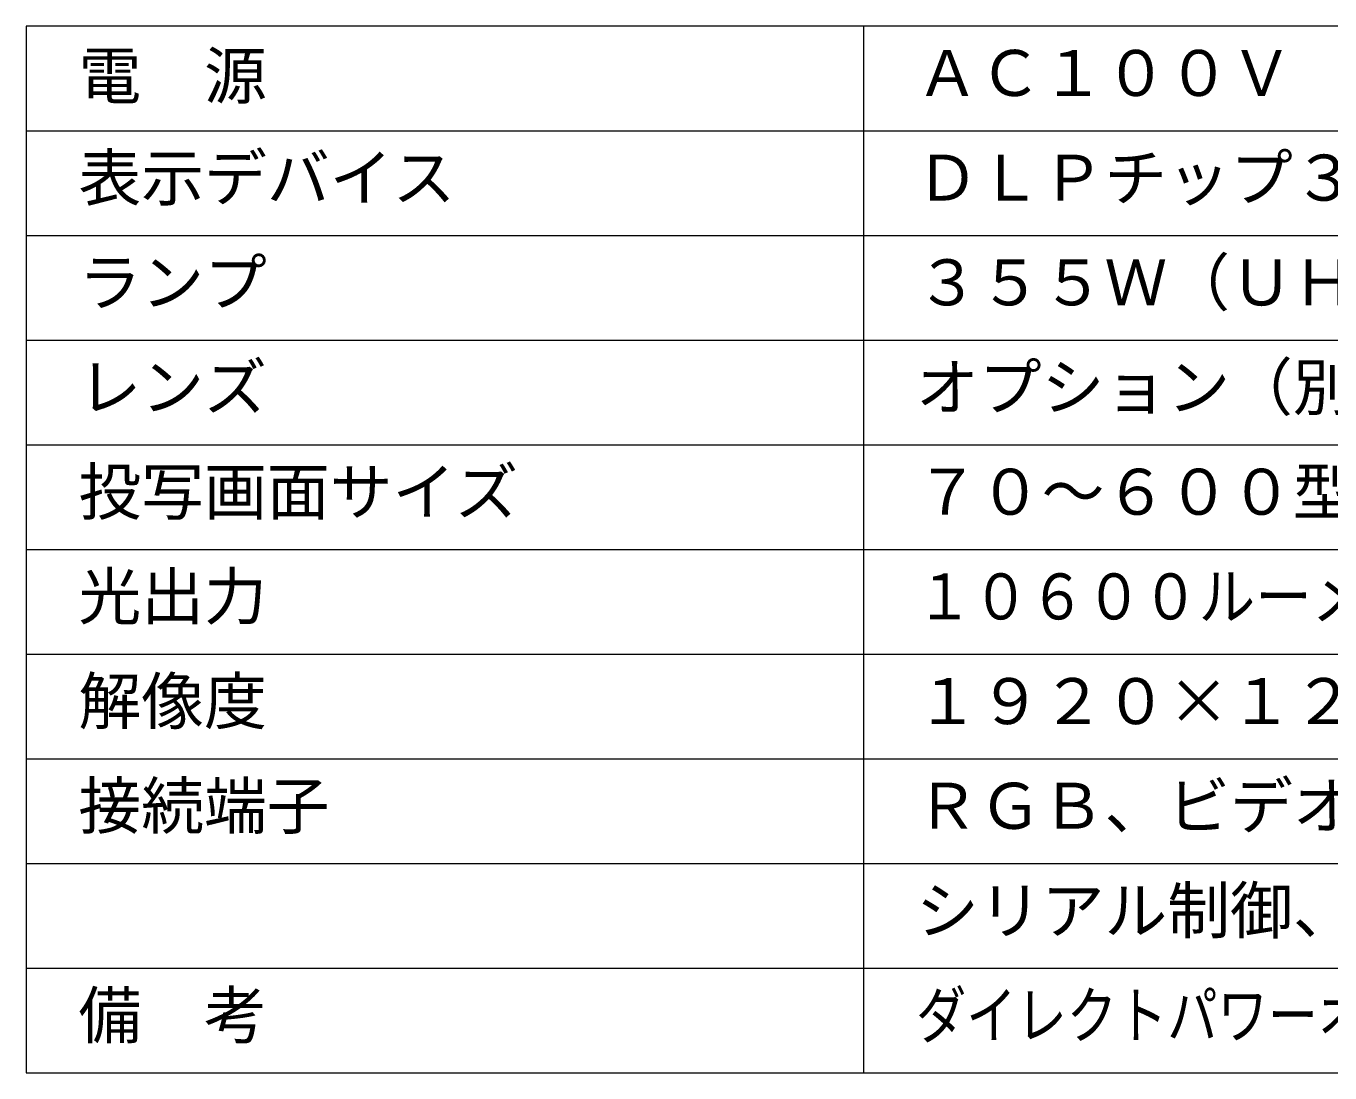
# Model space of a CAD drawing. Units: millimetres, scale not verified. Extents: x -62 to 63, y -57 to 57.
# Drawn here: x -62.5 to -0.2, y -56.6 to -6.6 of the extents above; entities that cross this region are included whole.
import ezdxf
from ezdxf.enums import TextEntityAlignment as Align

# ---------------------------------------------------------------- set-up
doc = ezdxf.new("R2010")
doc.units = ezdxf.units.MM
doc.header["$LTSCALE"] = 0.125
doc.layers.add('0-2_WAKU', color=1, linetype='Continuous', lineweight=18)
doc.layers.add('0-3_MOJI1', color=7, linetype='Continuous')
doc.styles.add('ＭＳ ゴシック', font='')
doc.styles.get('ＭＳ ゴシック').set_extended_font_data('MS Gothic')

msp = doc.modelspace()

# ---------------------------------------------------------------- linework, layer by layer
at = {"layer": '0-2_WAKU', "color": 4}
for p, q in [((-62.4887, -6.5549), (-62.4887, -56.5549)), ((62.5113, -6.5549), (-62.4887, -6.5549)), ((-22.4887, -56.5549), (-22.4887, -6.5549)), ((-62.4887, -56.5549), (62.5113, -56.5549))]:
    msp.add_line(p, q, dxfattribs=at)
at = {"layer": '0-2_WAKU'}
for p, q in [((-62.4887, -11.5549), (62.5113, -11.5549)), ((-62.4887, -16.5549), (62.5113, -16.5549)), ((-62.4887, -21.5549), (62.5113, -21.5549)), ((-62.4887, -26.5549), (62.5113, -26.5549)), ((-62.4887, -31.5549), (62.5113, -31.5549)), ((-62.4887, -36.5549), (62.5113, -36.5549)), ((-62.4887, -41.5549), (62.5113, -41.5549)), ((-62.4887, -46.5549), (62.5113, -46.5549)), ((-62.4887, -51.5549), (62.5113, -51.5549))]:
    msp.add_line(p, q, dxfattribs=at)

# ---------------------------------------------------------------- texts
at = {"layer": '0-3_MOJI1', "style": 'ＭＳ ゴシック'}
for s, p in [('ＡＣ１００Ｖ\u3000５０／６０Ｈｚ', (-19.9887, -10.5549)), ('電\u3000源', (-59.9887, -10.6868)), ('表示デバイス', (-59.9887, -15.5549)), ('ＤＬＰチップ３枚\u3000ＤＬＰ方式', (-19.9887, -15.5549)), ('ランプ', (-59.9887, -20.5549)), ('３５５Ｗ（ＵＨＭランプ\u3000２灯式）\u3000', (-19.9887, -20.5549)), ('レンズ', (-59.9887, -25.5549)), ('オプション（別売品）', (-19.9887, -25.5549)), ('投写画面サイズ', (-59.9887, -30.5549)), ('７０～６００型（アスペクト比１６：１０時）', (-19.9887, -30.5549)), ('光出力', (-59.9887, -35.5549)), ('解像度', (-59.9887, -40.5549)), ('１９２０×１２００ドット', (-19.9887, -40.5549)), ('ＲＧＢ、ビデオ、Ｓビデオ、ＬＡＮ、リモート', (-19.9887, -45.5549)), ('接続端子', (-59.9887, -45.5549)), ('シリアル制御、ＤＶＩ－Ｄ、ＨＤＭＩ、ＳＤＩ', (-19.9887, -50.5549)), ('備\u3000考\u3000', (-59.9887, -55.5549))]:
    msp.add_text(s, height=2.199, dxfattribs=at).set_placement(p, align=Align.BOTTOM_LEFT)
for s, width, p in [('１０６００ルーメン（ランプ２灯、ハイモード時）', 0.9, (-19.9887, -35.5549)), ('ダイレクトパワーオフ機能、オートクリーニングフィルター機能', 0.8, (-19.9887, -55.5549))]:
    msp.add_text(s, height=2.199, dxfattribs=dict(at, width=width)).set_placement(p, align=Align.BOTTOM_LEFT)

doc.saveas('drawing.dxf')
